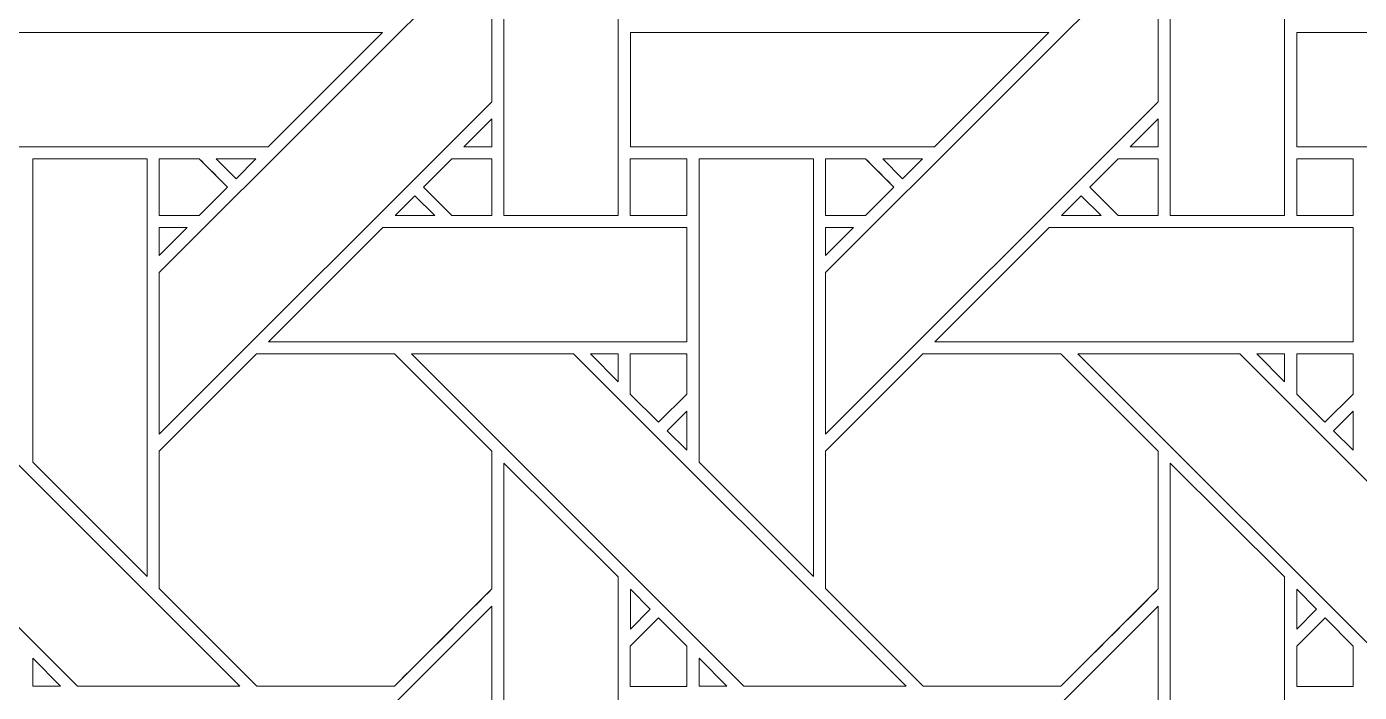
# Model space of a CAD drawing. Header units: inches. Extents: x 4.4 to 20.4, y 5.1 to 13.1.
# Drawn here: x 12.432 to 14.329, y 9.799 to 10.748 of the extents above; entities that cross this region are included whole.
import ezdxf

# ---------------------------------------------------------------- set-up
doc = ezdxf.new("R2010")
doc.units = ezdxf.units.IN
doc.header["$MEASUREMENT"] = 0
doc.layers.add('Design', color=7, linetype='Continuous', lineweight=0)

msp = doc.modelspace()

# ---------------------------------------------------------------- linework, layer by layer
at = {"layer": 'Design'}
for points, knots in [([(4.382854037814669, 13.09476386176215), (4.382854037814669, 13.09476386176215), (4.382854037814669, 5.094763861762152), (4.382854037814669, 5.094763861762152), (4.382854037814669, 5.094763861762152), (20.38285319010416, 5.094763861762152), (20.38285319010416, 5.094763861762152), (20.38285319010416, 5.094763861762152), (20.38285319010416, 13.09476386176215), (20.38285319010416, 13.09476386176215), (20.38285319010416, 13.09476386176215), (4.382854037814669, 13.09476386176215), (4.382854037814669, 13.09476386176215)], [0, 0, 0, 0, 1, 1, 1, 2, 2, 2, 3, 3, 3, 4, 4, 4, 4]), ([(5.011856282552078, 5.718260172525964), (5.011856282552078, 5.718260172525964), (19.75385687934027, 5.718260172525964), (19.75385687934027, 5.718260172525964), (19.75385687934027, 5.718260172525964), (19.75385687934027, 12.47526755099818), (19.75385687934027, 12.47526755099818), (19.75385687934027, 12.47526755099818), (5.011856282552078, 12.47526755099818), (5.011856282552078, 12.47526755099818), (5.011856282552078, 12.47526755099818), (5.011856282552078, 5.718260172525964), (5.011856282552078, 5.718260172525964)], [0, 0, 0, 0, 1, 1, 1, 2, 2, 2, 3, 3, 3, 4, 4, 4, 4]), ([(13.1112060546875, 10.47894795735677), (13.1112060546875, 10.47894795735677), (13.1112060546875, 11.07479349772135), (13.1112060546875, 11.07479349772135), (13.1112060546875, 11.07479349772135), (13.27396053738064, 10.91264428032769), (13.27396053738064, 10.91264428032769), (13.27396053738064, 10.91264428032769), (13.27396053738064, 10.47894795735677), (13.27396053738064, 10.47894795735677), (13.27396053738064, 10.47894795735677), (13.1112060546875, 10.47894795735677), (13.1112060546875, 10.47894795735677)], [0, 0, 0, 0, 1, 1, 1, 2, 2, 2, 3, 3, 3, 4, 4, 4, 4]), ([(14.05993482801652, 10.47894795735677), (14.05993482801652, 10.47894795735677), (14.05993482801652, 11.07479349772135), (14.05993482801652, 11.07479349772135), (14.05993482801652, 11.07479349772135), (14.22269015842014, 10.91264428032769), (14.22269015842014, 10.91264428032769), (14.22269015842014, 10.91264428032769), (14.22269015842014, 10.47894795735677), (14.22269015842014, 10.47894795735677), (14.22269015842014, 10.47894795735677), (14.05993482801652, 10.47894795735677), (14.05993482801652, 10.47894795735677)], [0, 0, 0, 0, 1, 1, 1, 2, 2, 2, 3, 3, 3, 4, 4, 4, 4]), ([(13.0940670437283, 10.64118533664279), (13.0940670437283, 10.64118533664279), (12.62039693196614, 10.1675287882487), (12.62039693196614, 10.1675287882487), (12.62039693196614, 10.1675287882487), (12.62039693196614, 10.39762539333767), (12.62039693196614, 10.39762539333767), (12.62039693196614, 10.39762539333767), (13.0940670437283, 10.87122090657552), (13.0940670437283, 10.87122090657552), (13.0940670437283, 10.87122090657552), (13.0940670437283, 10.64118533664279), (13.0940670437283, 10.64118533664279)], [0, 0, 0, 0, 1, 1, 1, 2, 2, 2, 3, 3, 3, 4, 4, 4, 4]), ([(14.04279666476777, 10.64118533664279), (14.04279666476777, 10.64118533664279), (13.56912655300564, 10.1675287882487), (13.56912655300564, 10.1675287882487), (13.56912655300564, 10.1675287882487), (13.56912655300564, 10.39762539333767), (13.56912655300564, 10.39762539333767), (13.56912655300564, 10.39762539333767), (14.04279666476777, 10.87122090657552), (14.04279666476777, 10.87122090657552), (14.04279666476777, 10.87122090657552), (14.04279666476777, 10.64118533664279), (14.04279666476777, 10.64118533664279)], [0, 0, 0, 0, 1, 1, 1, 2, 2, 2, 3, 3, 3, 4, 4, 4, 4]), ([(12.93824174669053, 10.73970116509331), (12.93824174669053, 10.73970116509331), (12.7755143907335, 10.57700093587239), (12.7755143907335, 10.57700093587239), (12.7755143907335, 10.57700093587239), (12.34254709879557, 10.57700093587239), (12.34254709879557, 10.57700093587239), (12.34254709879557, 10.57700093587239), (12.34254709879557, 10.73970116509331), (12.34254709879557, 10.73970116509331), (12.34254709879557, 10.73970116509331), (12.93824174669053, 10.73970116509331), (12.93824174669053, 10.73970116509331)], [0, 0, 0, 0, 1, 1, 1, 2, 2, 2, 3, 3, 3, 4, 4, 4, 4]), ([(13.88697136773003, 10.73970116509331), (13.88697136773003, 10.73970116509331), (13.724244011773, 10.57700093587239), (13.724244011773, 10.57700093587239), (13.724244011773, 10.57700093587239), (13.29127587212456, 10.57700093587239), (13.29127587212456, 10.57700093587239), (13.29127587212456, 10.57700093587239), (13.29127587212456, 10.73970116509331), (13.29127587212456, 10.73970116509331), (13.29127587212456, 10.73970116509331), (13.88697136773003, 10.73970116509331), (13.88697136773003, 10.73970116509331)], [0, 0, 0, 0, 1, 1, 1, 2, 2, 2, 3, 3, 3, 4, 4, 4, 4]), ([(14.83570014105902, 10.73970116509331), (14.83570014105902, 10.73970116509331), (14.6729736328125, 10.57700093587239), (14.6729736328125, 10.57700093587239), (14.6729736328125, 10.57700093587239), (14.24000379774305, 10.57700093587239), (14.24000379774305, 10.57700093587239), (14.24000379774305, 10.57700093587239), (14.24000379774305, 10.73970116509331), (14.24000379774305, 10.73970116509331), (14.24000379774305, 10.73970116509331), (14.83570014105902, 10.73970116509331), (14.83570014105902, 10.73970116509331)], [0, 0, 0, 0, 1, 1, 1, 2, 2, 2, 3, 3, 3, 4, 4, 4, 4]), ([(13.05430433485243, 10.5770280626085), (13.05430433485243, 10.5770280626085), (13.0940670437283, 10.61679161919488), (13.0940670437283, 10.61679161919488), (13.0940670437283, 10.61679161919488), (13.0940670437283, 10.5770280626085), (13.0940670437283, 10.5770280626085), (13.0940670437283, 10.5770280626085), (13.05430433485243, 10.5770280626085), (13.05430433485243, 10.5770280626085)], [0, 0, 0, 0, 1, 1, 1, 2, 2, 2, 3, 3, 3, 3]), ([(14.00303395589195, 10.5770280626085), (14.00303395589195, 10.5770280626085), (14.04279666476777, 10.61679161919488), (14.04279666476777, 10.61679161919488), (14.04279666476777, 10.61679161919488), (14.04279666476777, 10.5770280626085), (14.04279666476777, 10.5770280626085), (14.04279666476777, 10.5770280626085), (14.00303395589195, 10.5770280626085), (14.00303395589195, 10.5770280626085)], [0, 0, 0, 0, 1, 1, 1, 2, 2, 2, 3, 3, 3, 3]), ([(12.44034067789713, 10.12753465440538), (12.44034067789713, 10.12753465440538), (12.44034067789713, 10.55973307291666), (12.44034067789713, 10.55973307291666), (12.44034067789713, 10.55973307291666), (12.60324520534939, 10.55973307291666), (12.60324520534939, 10.55973307291666), (12.60324520534939, 10.55973307291666), (12.60324520534939, 9.96461656358507), (12.60324520534939, 9.96461656358507), (12.60324520534939, 9.96461656358507), (12.44034067789713, 10.12753465440538), (12.44034067789713, 10.12753465440538)], [0, 0, 0, 0, 1, 1, 1, 2, 2, 2, 3, 3, 3, 4, 4, 4, 4]), ([(12.62039099799262, 10.47898695203993), (12.62039099799262, 10.47898695203993), (12.62039099799262, 10.55975765652126), (12.62039099799262, 10.55975765652126), (12.62039099799262, 10.55975765652126), (12.67745632595486, 10.55975765652126), (12.67745632595486, 10.55975765652126), (12.68259514702691, 10.55464596218533), (12.71336619059244, 10.52383422851562), (12.71779039171007, 10.519410027398), (12.71779039171007, 10.519410027398), (12.67736392550998, 10.47898695203993), (12.67736392550998, 10.47898695203993), (12.67736392550998, 10.47898695203993), (12.62039099799262, 10.47898695203993), (12.62039099799262, 10.47898695203993)], [0, 0, 0, 0, 1, 1, 1, 2, 2, 2, 3, 3, 3, 4, 4, 4, 5, 5, 5, 5]), ([(12.71779039171007, 10.519410027398), (12.71779039171007, 10.519410027398), (12.67736392550998, 10.47898695203993), (12.67736392550998, 10.47898695203993), (12.67736392550998, 10.47898695203993), (12.62039099799262, 10.47898695203993), (12.62039099799262, 10.47898695203993), (12.62039099799262, 10.47898695203993), (12.62039099799262, 10.55975765652126), (12.62039099799262, 10.55975765652126), (12.62039099799262, 10.55975765652126), (12.67745632595486, 10.55975765652126), (12.67745632595486, 10.55975765652126), (12.68279181586371, 10.55445522732205), (12.71359761555989, 10.52360280354817), (12.71779039171007, 10.519410027398)], [0, 0, 0, 0, 1, 1, 1, 2, 2, 2, 3, 3, 3, 4, 4, 4, 5, 5, 5, 5]), ([(12.70181528727213, 10.55973307291666), (12.70181528727213, 10.55973307291666), (12.75829484727647, 10.55973307291666), (12.75829484727647, 10.55973307291666), (12.75829484727647, 10.55973307291666), (12.73000759548611, 10.53154839409722), (12.73000759548611, 10.53154839409722), (12.73000759548611, 10.53154839409722), (12.70181528727213, 10.55973307291666), (12.70181528727213, 10.55973307291666)], [0, 0, 0, 0, 1, 1, 1, 2, 2, 2, 3, 3, 3, 3]), ([(13.03695593939887, 10.47897593180338), (13.03695593939887, 10.47897593180338), (12.99659389919705, 10.51935492621527), (12.99659389919705, 10.51935492621527), (12.99659389919705, 10.51935492621527), (13.03702375623915, 10.55977800157335), (13.03702375623915, 10.55977800157335), (13.03702375623915, 10.55977800157335), (13.09406450059678, 10.55977800157335), (13.09406450059678, 10.55977800157335), (13.09406450059678, 10.55977800157335), (13.09406450059678, 10.47897593180338), (13.09406450059678, 10.47897593180338), (13.09406450059678, 10.47897593180338), (13.03695593939887, 10.47897593180338), (13.03695593939887, 10.47897593180338)], [0, 0, 0, 0, 1, 1, 1, 2, 2, 2, 3, 3, 3, 4, 4, 4, 5, 5, 5, 5]), ([(13.09406450059678, 10.55977800157335), (13.09406450059678, 10.55977800157335), (13.09406450059678, 10.47897593180338), (13.09406450059678, 10.47897593180338), (13.09406450059678, 10.47897593180338), (13.03695593939887, 10.47897593180338), (13.03695593939887, 10.47897593180338), (13.03695593939887, 10.47897593180338), (12.99659389919705, 10.51935492621527), (12.99659389919705, 10.51935492621527), (12.99659389919705, 10.51935492621527), (13.03702375623915, 10.55977800157335), (13.03702375623915, 10.55977800157335), (13.03702375623915, 10.55977800157335), (13.09406450059678, 10.55977800157335), (13.09406450059678, 10.55977800157335)], [0, 0, 0, 0, 1, 1, 1, 2, 2, 2, 3, 3, 3, 4, 4, 4, 5, 5, 5, 5]), ([(13.29126993815104, 10.47897254096137), (13.29126993815104, 10.47897254096137), (13.29126993815104, 10.55975765652126), (13.29126993815104, 10.55975765652126), (13.29126993815104, 10.55975765652126), (13.37151760525173, 10.55975765652126), (13.37151760525173, 10.55975765652126), (13.37151760525173, 10.55975765652126), (13.37151760525173, 10.47897254096137), (13.37151760525173, 10.47897254096137), (13.37151760525173, 10.47897254096137), (13.29126993815104, 10.47897254096137), (13.29126993815104, 10.47897254096137)], [0, 0, 0, 0, 1, 1, 1, 2, 2, 2, 3, 3, 3, 4, 4, 4, 4]), ([(13.37151760525173, 10.55975765652126), (13.37151760525173, 10.55975765652126), (13.37151760525173, 10.47897254096137), (13.37151760525173, 10.47897254096137), (13.37151760525173, 10.47897254096137), (13.29126993815104, 10.47897254096137), (13.29126993815104, 10.47897254096137), (13.29126993815104, 10.47897254096137), (13.29126993815104, 10.55975765652126), (13.29126993815104, 10.55975765652126), (13.29126993815104, 10.55975765652126), (13.37151760525173, 10.55975765652126), (13.37151760525173, 10.55975765652126)], [0, 0, 0, 0, 1, 1, 1, 2, 2, 2, 3, 3, 3, 4, 4, 4, 4]), ([(13.38905673556857, 10.12754143608941), (13.38905673556857, 10.12754143608941), (13.38905673556857, 10.55973307291666), (13.38905673556857, 10.55973307291666), (13.38905673556857, 10.55973307291666), (13.55197397867838, 10.55973307291666), (13.55197397867838, 10.55973307291666), (13.55197397867838, 10.55973307291666), (13.55197397867838, 9.96461656358507), (13.55197397867838, 9.96461656358507), (13.55197397867838, 9.96461656358507), (13.38905673556857, 10.12754143608941), (13.38905673556857, 10.12754143608941)], [0, 0, 0, 0, 1, 1, 1, 2, 2, 2, 3, 3, 3, 4, 4, 4, 4]), ([(13.56912824842665, 10.47898695203993), (13.56912824842665, 10.47898695203993), (13.56912824842665, 10.55975765652126), (13.56912824842665, 10.55975765652126), (13.56912824842665, 10.55975765652126), (13.62619272867838, 10.55975765652126), (13.62619272867838, 10.55975765652126), (13.63133154975043, 10.55464596218533), (13.66210344102647, 10.52383422851562), (13.66652764214409, 10.519410027398), (13.66652764214409, 10.519410027398), (13.62610117594401, 10.47898695203993), (13.62610117594401, 10.47898695203993), (13.62610117594401, 10.47898695203993), (13.56912824842665, 10.47898695203993), (13.56912824842665, 10.47898695203993)], [0, 0, 0, 0, 1, 1, 1, 2, 2, 2, 3, 3, 3, 4, 4, 4, 5, 5, 5, 5]), ([(13.66652764214409, 10.519410027398), (13.66652764214409, 10.519410027398), (13.62610117594401, 10.47898695203993), (13.62610117594401, 10.47898695203993), (13.62610117594401, 10.47898695203993), (13.56912824842665, 10.47898695203993), (13.56912824842665, 10.47898695203993), (13.56912824842665, 10.47898695203993), (13.56912824842665, 10.55975765652126), (13.56912824842665, 10.55975765652126), (13.56912824842665, 10.55975765652126), (13.62619272867838, 10.55975765652126), (13.62619272867838, 10.55975765652126), (13.63152906629774, 10.55445522732205), (13.66233486599392, 10.52360280354817), (13.66652764214409, 10.519410027398)], [0, 0, 0, 0, 1, 1, 1, 2, 2, 2, 3, 3, 3, 4, 4, 4, 5, 5, 5, 5]), ([(13.65054406060113, 10.55973307291666), (13.65054406060113, 10.55973307291666), (13.70702362060547, 10.55973307291666), (13.70702362060547, 10.55973307291666), (13.70702362060547, 10.55973307291666), (13.6787363688151, 10.53154839409722), (13.6787363688151, 10.53154839409722), (13.6787363688151, 10.53154839409722), (13.65054406060113, 10.55973307291666), (13.65054406060113, 10.55973307291666)], [0, 0, 0, 0, 1, 1, 1, 2, 2, 2, 3, 3, 3, 3]), ([(13.98569234212237, 10.47897254096137), (13.98569234212237, 10.47897254096137), (13.9453311496311, 10.51935492621527), (13.9453311496311, 10.51935492621527), (13.9453311496311, 10.51935492621527), (13.9857610066732, 10.55977800157335), (13.9857610066732, 10.55977800157335), (13.9857610066732, 10.55977800157335), (14.04280175103084, 10.55977800157335), (14.04280175103084, 10.55977800157335), (14.04280175103084, 10.55977800157335), (14.04280175103084, 10.47897254096137), (14.04280175103084, 10.47897254096137), (14.04280175103084, 10.47897254096137), (13.98569234212237, 10.47897254096137), (13.98569234212237, 10.47897254096137)], [0, 0, 0, 0, 1, 1, 1, 2, 2, 2, 3, 3, 3, 4, 4, 4, 5, 5, 5, 5]), ([(14.04280175103084, 10.47897254096137), (14.04280175103084, 10.47897254096137), (13.98569234212237, 10.47897254096137), (13.98569234212237, 10.47897254096137), (13.98569234212237, 10.47897254096137), (13.9453311496311, 10.51935492621527), (13.9453311496311, 10.51935492621527), (13.9453311496311, 10.51935492621527), (13.9857610066732, 10.55977800157335), (13.9857610066732, 10.55977800157335), (13.9857610066732, 10.55977800157335), (14.04280175103084, 10.55977800157335), (14.04280175103084, 10.55977800157335), (14.04280175103084, 10.55977800157335), (14.04280175103084, 10.47897254096137), (14.04280175103084, 10.47897254096137)], [0, 0, 0, 0, 1, 1, 1, 2, 2, 2, 3, 3, 3, 4, 4, 4, 5, 5, 5, 5]), ([(14.24000549316403, 10.47897254096137), (14.24000549316403, 10.47897254096137), (14.24000549316403, 10.55975765652126), (14.24000549316403, 10.55975765652126), (14.24000549316403, 10.55975765652126), (14.32025316026473, 10.55975765652126), (14.32025316026473, 10.55975765652126), (14.32025316026473, 10.55975765652126), (14.32025316026473, 10.47897254096137), (14.32025316026473, 10.47897254096137), (14.32025316026473, 10.47897254096137), (14.24000549316403, 10.47897254096137), (14.24000549316403, 10.47897254096137)], [0, 0, 0, 0, 1, 1, 1, 2, 2, 2, 3, 3, 3, 4, 4, 4, 4]), ([(14.24000549316403, 10.47897254096137), (14.24000549316403, 10.47897254096137), (14.24000549316403, 10.55975765652126), (14.24000549316403, 10.55975765652126), (14.24000549316403, 10.55975765652126), (14.32025316026473, 10.55975765652126), (14.32025316026473, 10.55975765652126), (14.32025316026473, 10.55975765652126), (14.32025316026473, 10.47897254096137), (14.32025316026473, 10.47897254096137), (14.32025316026473, 10.47897254096137), (14.24000549316403, 10.47897254096137), (14.24000549316403, 10.47897254096137)], [0, 0, 0, 0, 1, 1, 1, 2, 2, 2, 3, 3, 3, 4, 4, 4, 4]), ([(13.01271735297309, 10.47895473904079), (13.01271735297309, 10.47895473904079), (12.95622422960069, 10.47895473904079), (12.95622422960069, 10.47895473904079), (12.95622422960069, 10.47895473904079), (12.98448435465495, 10.50721486409505), (12.98448435465495, 10.50721486409505), (12.98448435465495, 10.50721486409505), (13.01271735297309, 10.47895473904079), (13.01271735297309, 10.47895473904079)], [0, 0, 0, 0, 1, 1, 1, 2, 2, 2, 3, 3, 3, 3]), ([(13.90495300292971, 10.47895473904079), (13.90495300292971, 10.47895473904079), (13.93321397569444, 10.50721486409505), (13.93321397569444, 10.50721486409505), (13.93321397569444, 10.50721486409505), (13.96144697401263, 10.47895473904079), (13.96144697401263, 10.47895473904079), (13.96144697401263, 10.47895473904079), (13.90495300292971, 10.47895473904079), (13.90495300292971, 10.47895473904079)], [0, 0, 0, 0, 1, 1, 1, 2, 2, 2, 3, 3, 3, 3]), ([(12.66022830539279, 10.46182335747612), (12.66022830539279, 10.46182335747612), (12.62039693196614, 10.42199198404948), (12.62039693196614, 10.42199198404948), (12.62039693196614, 10.42199198404948), (12.62039693196614, 10.46182335747612), (12.62039693196614, 10.46182335747612), (12.62039693196614, 10.46182335747612), (12.66022830539279, 10.46182335747612), (12.66022830539279, 10.46182335747612)], [0, 0, 0, 0, 1, 1, 1, 2, 2, 2, 3, 3, 3, 3]), ([(13.37152353922526, 10.4618165757921), (13.37152353922526, 10.4618165757921), (13.37152353922526, 10.29900783962673), (13.37152353922526, 10.29900783962673), (13.37152353922526, 10.29900783962673), (12.77623664008246, 10.29900783962673), (12.77623664008246, 10.29900783962673), (12.77623664008246, 10.29900783962673), (12.93908606635199, 10.4618165757921), (12.93908606635199, 10.4618165757921), (12.93908606635199, 10.4618165757921), (13.37152353922526, 10.4618165757921), (13.37152353922526, 10.4618165757921)], [0, 0, 0, 0, 1, 1, 1, 2, 2, 2, 3, 3, 3, 4, 4, 4, 4]), ([(13.60895707872179, 10.46182335747612), (13.60895707872179, 10.46182335747612), (13.56912655300564, 10.42199198404948), (13.56912655300564, 10.42199198404948), (13.56912655300564, 10.42199198404948), (13.56912655300564, 10.46182335747612), (13.56912655300564, 10.46182335747612), (13.56912655300564, 10.46182335747612), (13.60895707872179, 10.46182335747612), (13.60895707872179, 10.46182335747612)], [0, 0, 0, 0, 1, 1, 1, 2, 2, 2, 3, 3, 3, 3]), ([(14.32025146484375, 10.4618165757921), (14.32025146484375, 10.4618165757921), (14.32025146484375, 10.29900783962673), (14.32025146484375, 10.29900783962673), (14.32025146484375, 10.29900783962673), (13.72496541341146, 10.29900783962673), (13.72496541341146, 10.29900783962673), (13.72496541341146, 10.29900783962673), (13.88781483968099, 10.4618165757921), (13.88781483968099, 10.4618165757921), (13.88781483968099, 10.4618165757921), (14.32025146484375, 10.4618165757921), (14.32025146484375, 10.4618165757921)], [0, 0, 0, 0, 1, 1, 1, 2, 2, 2, 3, 3, 3, 4, 4, 4, 4]), ([(12.73541174994574, 9.808225843641493), (12.73541174994574, 9.808225843641493), (12.50437503390842, 9.808225843641493), (12.50437503390842, 9.808225843641493), (12.50437503390842, 9.808225843641493), (12.03081427680121, 10.28187561035156), (12.03081427680121, 10.28187561035156), (12.03081427680121, 10.28187561035156), (12.26176198323567, 10.28187561035156), (12.26176198323567, 10.28187561035156), (12.26176198323567, 10.28187561035156), (12.73541174994574, 9.808225843641493), (12.73541174994574, 9.808225843641493)], [0, 0, 0, 0, 1, 1, 1, 2, 2, 2, 3, 3, 3, 4, 4, 4, 4]), ([(12.9553476969401, 9.808258056640625), (12.9553476969401, 9.808258056640625), (12.75963677300347, 9.808258056640625), (12.75963677300347, 9.808258056640625), (12.75963677300347, 9.808258056640625), (12.62039099799262, 9.947499593098957), (12.62039099799262, 9.947499593098957), (12.62039099799262, 9.947499593098957), (12.62039099799262, 10.14315965440538), (12.62039099799262, 10.14315965440538), (12.62039099799262, 10.14315965440538), (12.75909508599175, 10.28188069661458), (12.75909508599175, 10.28188069661458), (12.75909508599175, 10.28188069661458), (12.95530615912543, 10.28188069661458), (12.95530615912543, 10.28188069661458), (12.95530615912543, 10.28188069661458), (13.09405093722873, 10.14316304524739), (13.09405093722873, 10.14316304524739), (13.09405093722873, 10.14316304524739), (13.09405093722873, 9.946945190429688), (13.09405093722873, 9.946945190429688), (13.07625240749783, 9.929010179307724), (12.9643325805664, 9.817270067003038), (12.9553476969401, 9.808258056640625)], [0, 0, 0, 0, 1, 1, 1, 2, 2, 2, 3, 3, 3, 4, 4, 4, 5, 5, 5, 6, 6, 6, 7, 7, 7, 8, 8, 8, 8]), ([(12.95530615912543, 10.28188069661458), (12.95530615912543, 10.28188069661458), (13.09405093722873, 10.14316304524739), (13.09405093722873, 10.14316304524739), (13.09405093722873, 10.14316304524739), (13.09405093722873, 9.946945190429688), (13.09405093722873, 9.946945190429688), (13.07605489095052, 9.92880672878689), (12.96418168809678, 9.817113240559895), (12.9553476969401, 9.808258056640625), (12.9553476969401, 9.808258056640625), (12.75963677300347, 9.808258056640625), (12.75963677300347, 9.808258056640625), (12.75963677300347, 9.808258056640625), (12.62039099799262, 9.947499593098957), (12.62039099799262, 9.947499593098957), (12.62039099799262, 9.947499593098957), (12.62039099799262, 10.14315965440538), (12.62039099799262, 10.14315965440538), (12.62039099799262, 10.14315965440538), (12.75909508599175, 10.28188069661458), (12.75909508599175, 10.28188069661458), (12.75909508599175, 10.28188069661458), (12.95530615912543, 10.28188069661458), (12.95530615912543, 10.28188069661458)], [0, 0, 0, 0, 1, 1, 1, 2, 2, 2, 3, 3, 3, 4, 4, 4, 5, 5, 5, 6, 6, 6, 7, 7, 7, 8, 8, 8, 8]), ([(13.68412695990668, 9.808225843641493), (13.68412695990668, 9.808225843641493), (13.45310465494791, 9.808225843641493), (13.45310465494791, 9.808225843641493), (13.45310465494791, 9.808225843641493), (12.97954305013021, 10.28187561035156), (12.97954305013021, 10.28187561035156), (12.97954305013021, 10.28187561035156), (13.21048397488064, 10.28187561035156), (13.21048397488064, 10.28187561035156), (13.21048397488064, 10.28187561035156), (13.68412695990668, 9.808225843641493), (13.68412695990668, 9.808225843641493)], [0, 0, 0, 0, 1, 1, 1, 2, 2, 2, 3, 3, 3, 4, 4, 4, 4]), ([(13.23460557725694, 10.2818620469835), (13.23460557725694, 10.2818620469835), (13.27405548095703, 10.2818620469835), (13.27405548095703, 10.2818620469835), (13.27405548095703, 10.2818620469835), (13.27405548095703, 10.24203830295139), (13.27405548095703, 10.24203830295139), (13.27405548095703, 10.24203830295139), (13.23460557725694, 10.2818620469835), (13.23460557725694, 10.2818620469835)], [0, 0, 0, 0, 1, 1, 1, 2, 2, 2, 3, 3, 3, 3]), ([(13.29125637478298, 10.22468651665581), (13.29125637478298, 10.22468651665581), (13.29125637478298, 10.28189765082465), (13.29125637478298, 10.28189765082465), (13.29125637478298, 10.28189765082465), (13.37151760525173, 10.28189765082465), (13.37151760525173, 10.28189765082465), (13.37151760525173, 10.28189765082465), (13.37151760525173, 10.22429826524522), (13.37151760525173, 10.22429826524522), (13.37151760525173, 10.22429826524522), (13.33158026801215, 10.18434821234809), (13.33158026801215, 10.18434821234809), (13.33158026801215, 10.18434821234809), (13.29125637478298, 10.22468651665581), (13.29125637478298, 10.22468651665581)], [0, 0, 0, 0, 1, 1, 1, 2, 2, 2, 3, 3, 3, 4, 4, 4, 5, 5, 5, 5]), ([(13.37151760525173, 10.22429826524522), (13.37151760525173, 10.22429826524522), (13.33158026801215, 10.18434821234809), (13.33158026801215, 10.18434821234809), (13.33158026801215, 10.18434821234809), (13.29125637478298, 10.22468651665581), (13.29125637478298, 10.22468651665581), (13.29125637478298, 10.22468651665581), (13.29125637478298, 10.28189765082465), (13.29125637478298, 10.28189765082465), (13.29125637478298, 10.28189765082465), (13.37151760525173, 10.28189765082465), (13.37151760525173, 10.28189765082465), (13.37151760525173, 10.28189765082465), (13.37151760525173, 10.22429826524522), (13.37151760525173, 10.22429826524522)], [0, 0, 0, 0, 1, 1, 1, 2, 2, 2, 3, 3, 3, 4, 4, 4, 5, 5, 5, 5]), ([(13.9040840996636, 9.808258056640625), (13.9040840996636, 9.808258056640625), (13.70837317572699, 9.808258056640625), (13.70837317572699, 9.808258056640625), (13.70837317572699, 9.808258056640625), (13.56912824842665, 9.947496202256945), (13.56912824842665, 9.947496202256945), (13.56912824842665, 9.947496202256945), (13.56912824842665, 10.14315965440538), (13.56912824842665, 10.14315965440538), (13.56912824842665, 10.14315965440538), (13.70783233642578, 10.28188069661458), (13.70783233642578, 10.28188069661458), (13.70783233642578, 10.28188069661458), (13.90404340955943, 10.28188069661458), (13.90404340955943, 10.28188069661458), (13.90404340955943, 10.28188069661458), (14.04278818766278, 10.14315965440538), (14.04278818766278, 10.14315965440538), (14.04278818766278, 10.14315965440538), (14.04278818766278, 9.946945190429688), (14.04278818766278, 9.946945190429688), (14.02498881022138, 9.929010179307724), (13.91306898329, 9.817270067003038), (13.9040840996636, 9.808258056640625)], [0, 0, 0, 0, 1, 1, 1, 2, 2, 2, 3, 3, 3, 4, 4, 4, 5, 5, 5, 6, 6, 6, 7, 7, 7, 8, 8, 8, 8]), ([(14.04278818766278, 10.14315965440538), (14.04278818766278, 10.14315965440538), (14.04278818766278, 9.946945190429688), (14.04278818766278, 9.946945190429688), (14.02441067165806, 9.92842525906033), (13.91260528564458, 9.81680721706814), (13.9040840996636, 9.808258056640625), (13.9040840996636, 9.808258056640625), (13.70837317572699, 9.808258056640625), (13.70837317572699, 9.808258056640625), (13.70837317572699, 9.808258056640625), (13.56912824842665, 9.947496202256945), (13.56912824842665, 9.947496202256945), (13.56912824842665, 9.947496202256945), (13.56912824842665, 10.14315965440538), (13.56912824842665, 10.14315965440538), (13.56912824842665, 10.14315965440538), (13.70783233642578, 10.28188069661458), (13.70783233642578, 10.28188069661458), (13.70783233642578, 10.28188069661458), (13.90404340955943, 10.28188069661458), (13.90404340955943, 10.28188069661458), (13.90404340955943, 10.28188069661458), (14.04278818766278, 10.14315965440538), (14.04278818766278, 10.14315965440538)], [0, 0, 0, 0, 1, 1, 1, 2, 2, 2, 3, 3, 3, 4, 4, 4, 5, 5, 5, 6, 6, 6, 7, 7, 7, 8, 8, 8, 8]), ([(14.63285658094625, 9.808225843641493), (14.63285658094625, 9.808225843641493), (14.40181986490888, 9.808225843641493), (14.40181986490888, 9.808225843641493), (14.40181986490888, 9.808225843641493), (13.92827182345917, 10.28187561035156), (13.92827182345917, 10.28187561035156), (13.92827182345917, 10.28187561035156), (14.15921190049916, 10.28187561035156), (14.15921190049916, 10.28187561035156), (14.15921190049916, 10.28187561035156), (14.63285658094625, 9.808225843641493), (14.63285658094625, 9.808225843641493)], [0, 0, 0, 0, 1, 1, 1, 2, 2, 2, 3, 3, 3, 4, 4, 4, 4]), ([(14.18333435058596, 10.2818620469835), (14.18333435058596, 10.2818620469835), (14.22278510199652, 10.2818620469835), (14.22278510199652, 10.2818620469835), (14.22278510199652, 10.2818620469835), (14.22278510199652, 10.24203830295139), (14.22278510199652, 10.24203830295139), (14.22278510199652, 10.24203830295139), (14.18333435058596, 10.2818620469835), (14.18333435058596, 10.2818620469835)], [0, 0, 0, 0, 1, 1, 1, 2, 2, 2, 3, 3, 3, 3]), ([(14.23998514811195, 10.22468651665581), (14.23998514811195, 10.22468651665581), (14.23998514811195, 10.28189765082465), (14.23998514811195, 10.28189765082465), (14.23998514811195, 10.28189765082465), (14.32025316026473, 10.28189765082465), (14.32025316026473, 10.28189765082465), (14.32025316026473, 10.28189765082465), (14.32025316026473, 10.22429826524522), (14.32025316026473, 10.22429826524522), (14.32025316026473, 10.22429826524522), (14.28031751844625, 10.18434821234809), (14.28031751844625, 10.18434821234809), (14.28031751844625, 10.18434821234809), (14.23998514811195, 10.22468651665581), (14.23998514811195, 10.22468651665581)], [0, 0, 0, 0, 1, 1, 1, 2, 2, 2, 3, 3, 3, 4, 4, 4, 5, 5, 5, 5]), ([(14.28031751844625, 10.18434821234809), (14.28031751844625, 10.18434821234809), (14.23998514811195, 10.22468651665581), (14.23998514811195, 10.22468651665581), (14.23998514811195, 10.22468651665581), (14.23998514811195, 10.28189765082465), (14.23998514811195, 10.28189765082465), (14.23998514811195, 10.28189765082465), (14.32025316026473, 10.28189765082465), (14.32025316026473, 10.28189765082465), (14.32025316026473, 10.28189765082465), (14.32025316026473, 10.22429826524522), (14.32025316026473, 10.22429826524522), (14.32025316026473, 10.22429826524522), (14.28031751844625, 10.18434821234809), (14.28031751844625, 10.18434821234809)], [0, 0, 0, 0, 1, 1, 1, 2, 2, 2, 3, 3, 3, 4, 4, 4, 5, 5, 5, 5]), ([(13.37152353922526, 10.20003594292534), (13.37152353922526, 10.20003594292534), (13.37152353922526, 10.14487033420139), (13.37152353922526, 10.14487033420139), (13.37152353922526, 10.14487033420139), (13.34375339084201, 10.17225223117404), (13.34375339084201, 10.17225223117404), (13.34375339084201, 10.17225223117404), (13.37152353922526, 10.20003594292534), (13.37152353922526, 10.20003594292534)], [0, 0, 0, 0, 1, 1, 1, 2, 2, 2, 3, 3, 3, 3]), ([(14.32025146484375, 10.20003594292534), (14.32025146484375, 10.20003594292534), (14.32025146484375, 10.14487033420139), (14.32025146484375, 10.14487033420139), (14.32025146484375, 10.14487033420139), (14.29248216417098, 10.17225223117404), (14.29248216417098, 10.17225223117404), (14.29248216417098, 10.17225223117404), (14.32025146484375, 10.20003594292534), (14.32025146484375, 10.20003594292534)], [0, 0, 0, 0, 1, 1, 1, 2, 2, 2, 3, 3, 3, 3]), ([(13.1112060546875, 9.530225965711805), (13.1112060546875, 9.530225965711805), (13.1112060546875, 10.12607065836588), (13.1112060546875, 10.12607065836588), (13.1112060546875, 10.12607065836588), (13.27396053738064, 9.963915506998697), (13.27396053738064, 9.963915506998697), (13.27396053738064, 9.963915506998697), (13.27396053738064, 9.530225965711805), (13.27396053738064, 9.530225965711805), (13.27396053738064, 9.530225965711805), (13.1112060546875, 9.530225965711805), (13.1112060546875, 9.530225965711805)], [0, 0, 0, 0, 1, 1, 1, 2, 2, 2, 3, 3, 3, 4, 4, 4, 4]), ([(14.05993482801652, 9.530225965711805), (14.05993482801652, 9.530225965711805), (14.05993482801652, 10.12606387668185), (14.05993482801652, 10.12606387668185), (14.05993482801652, 10.12606387668185), (14.22269015842014, 9.963915506998697), (14.22269015842014, 9.963915506998697), (14.22269015842014, 9.963915506998697), (14.22269015842014, 9.530225965711805), (14.22269015842014, 9.530225965711805), (14.22269015842014, 9.530225965711805), (14.05993482801652, 9.530225965711805), (14.05993482801652, 9.530225965711805)], [0, 0, 0, 0, 1, 1, 1, 2, 2, 2, 3, 3, 3, 4, 4, 4, 4]), ([(13.29127587212456, 9.889657762315538), (13.29127587212456, 9.889657762315538), (13.29127587212456, 9.946409437391493), (13.29127587212456, 9.946409437391493), (13.29127587212456, 9.946409437391493), (13.31945461697048, 9.917836507161457), (13.31945461697048, 9.917836507161457), (13.31945461697048, 9.917836507161457), (13.29127587212456, 9.889657762315538), (13.29127587212456, 9.889657762315538)], [0, 0, 0, 0, 1, 1, 1, 2, 2, 2, 3, 3, 3, 3]), ([(14.24000379774305, 9.889657762315538), (14.24000379774305, 9.889657762315538), (14.24000379774305, 9.946409437391493), (14.24000379774305, 9.946409437391493), (14.24000379774305, 9.946409437391493), (14.26818339029945, 9.917836507161457), (14.26818339029945, 9.917836507161457), (14.26818339029945, 9.917836507161457), (14.24000379774305, 9.889657762315538), (14.24000379774305, 9.889657762315538)], [0, 0, 0, 0, 1, 1, 1, 2, 2, 2, 3, 3, 3, 3]), ([(13.0940670437283, 9.6924565633138), (13.0940670437283, 9.6924565633138), (12.62039693196614, 9.2187991672092), (12.62039693196614, 9.2187991672092), (12.62039693196614, 9.2187991672092), (12.62039693196614, 9.44889662000868), (12.62039693196614, 9.44889662000868), (12.62039693196614, 9.44889662000868), (13.0940670437283, 9.922498914930555), (13.0940670437283, 9.922498914930555), (13.0940670437283, 9.922498914930555), (13.0940670437283, 9.6924565633138), (13.0940670437283, 9.6924565633138)], [0, 0, 0, 0, 1, 1, 1, 2, 2, 2, 3, 3, 3, 4, 4, 4, 4]), ([(13.29126993815104, 9.80801306830512), (13.29126993815104, 9.80801306830512), (13.29126993815104, 9.865298800998263), (13.29126993815104, 9.865298800998263), (13.29126993815104, 9.865298800998263), (13.33160146077474, 9.905633714463974), (13.33160146077474, 9.905633714463974), (13.33160146077474, 9.905633714463974), (13.3719253540039, 9.865308973524305), (13.3719253540039, 9.865308973524305), (13.3719253540039, 9.865308973524305), (13.3719253540039, 9.80801306830512), (13.3719253540039, 9.80801306830512), (13.3719253540039, 9.80801306830512), (13.29126993815104, 9.80801306830512), (13.29126993815104, 9.80801306830512)], [0, 0, 0, 0, 1, 1, 1, 2, 2, 2, 3, 3, 3, 4, 4, 4, 5, 5, 5, 5]), ([(13.33160146077474, 9.905633714463974), (13.33160146077474, 9.905633714463974), (13.3719253540039, 9.865308973524305), (13.3719253540039, 9.865308973524305), (13.3719253540039, 9.865308973524305), (13.3719253540039, 9.80801306830512), (13.3719253540039, 9.80801306830512), (13.3719253540039, 9.80801306830512), (13.29126993815104, 9.80801306830512), (13.29126993815104, 9.80801306830512), (13.29126993815104, 9.80801306830512), (13.29126993815104, 9.865298800998263), (13.29126993815104, 9.865298800998263), (13.29126993815104, 9.865298800998263), (13.33160146077474, 9.905633714463974), (13.33160146077474, 9.905633714463974)], [0, 0, 0, 0, 1, 1, 1, 2, 2, 2, 3, 3, 3, 4, 4, 4, 5, 5, 5, 5]), ([(14.04279666476777, 9.6924565633138), (14.04279666476777, 9.6924565633138), (13.56912655300564, 9.2187991672092), (13.56912655300564, 9.2187991672092), (13.56912655300564, 9.2187991672092), (13.56912655300564, 9.44889662000868), (13.56912655300564, 9.44889662000868), (13.56912655300564, 9.44889662000868), (14.04279666476777, 9.922492133246527), (14.04279666476777, 9.922492133246527), (14.04279666476777, 9.922492133246527), (14.04279666476777, 9.6924565633138), (14.04279666476777, 9.6924565633138)], [0, 0, 0, 0, 1, 1, 1, 2, 2, 2, 3, 3, 3, 4, 4, 4, 4]), ([(14.24000549316403, 9.80801306830512), (14.24000549316403, 9.80801306830512), (14.24000549316403, 9.865298800998263), (14.24000549316403, 9.865298800998263), (14.24000549316403, 9.865298800998263), (14.28033108181431, 9.905633714463974), (14.28033108181431, 9.905633714463974), (14.28033108181431, 9.905633714463974), (14.3206617567275, 9.865308973524305), (14.3206617567275, 9.865308973524305), (14.3206617567275, 9.865308973524305), (14.3206617567275, 9.80801306830512), (14.3206617567275, 9.80801306830512), (14.3206617567275, 9.80801306830512), (14.24000549316403, 9.80801306830512), (14.24000549316403, 9.80801306830512)], [0, 0, 0, 0, 1, 1, 1, 2, 2, 2, 3, 3, 3, 4, 4, 4, 5, 5, 5, 5]), ([(14.28033108181431, 9.905633714463974), (14.28033108181431, 9.905633714463974), (14.3206617567275, 9.865308973524305), (14.3206617567275, 9.865308973524305), (14.3206617567275, 9.865308973524305), (14.3206617567275, 9.80801306830512), (14.3206617567275, 9.80801306830512), (14.3206617567275, 9.80801306830512), (14.24000549316403, 9.80801306830512), (14.24000549316403, 9.80801306830512), (14.24000549316403, 9.80801306830512), (14.24000549316403, 9.865298800998263), (14.24000549316403, 9.865298800998263), (14.24000549316403, 9.865298800998263), (14.28033108181431, 9.905633714463974), (14.28033108181431, 9.905633714463974)], [0, 0, 0, 0, 1, 1, 1, 2, 2, 2, 3, 3, 3, 4, 4, 4, 5, 5, 5, 5]), ([(12.44045003255208, 9.808219061957464), (12.44045003255208, 9.808219061957464), (12.44045003255208, 9.848016526963974), (12.44045003255208, 9.848016526963974), (12.44045003255208, 9.848016526963974), (12.48017205132378, 9.808219061957464), (12.48017205132378, 9.808219061957464), (12.48017205132378, 9.808219061957464), (12.44045003255208, 9.808219061957464), (12.44045003255208, 9.808219061957464)], [0, 0, 0, 0, 1, 1, 1, 2, 2, 2, 3, 3, 3, 3]), ([(13.38917880588107, 9.808219061957464), (13.38917880588107, 9.808219061957464), (13.38917880588107, 9.848009745279947), (13.38917880588107, 9.848009745279947), (13.38917880588107, 9.848009745279947), (13.42888726128472, 9.808219061957464), (13.42888726128472, 9.808219061957464), (13.42888726128472, 9.808219061957464), (13.38917880588107, 9.808219061957464), (13.38917880588107, 9.808219061957464)], [0, 0, 0, 0, 1, 1, 1, 2, 2, 2, 3, 3, 3, 3])]:
    msp.add_open_spline(points, degree=3, knots=knots, dxfattribs=at)

doc.saveas('drawing.dxf')
